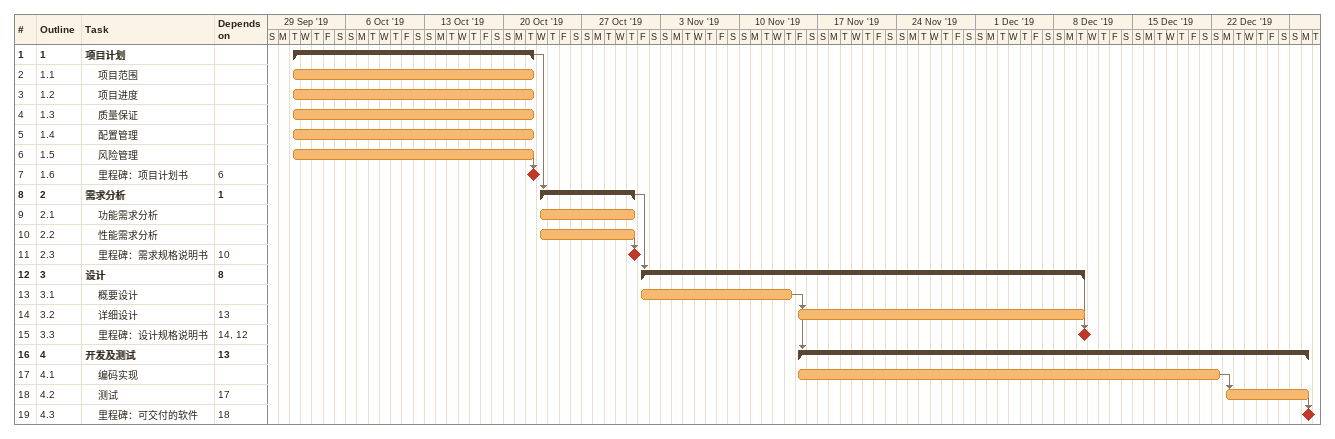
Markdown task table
| ID | WBS | Task | Start | Finish | Predecessors |
|---|---|---|---|---|---|
| 1 | 1 | **项目计划** | 2019-10-01 | 2019-10-22 |  |
| 2 | 1.1 | 项目范围 | 2019-10-01 | 2019-10-22 |  |
| 3 | 1.2 | 项目进度 | 2019-10-01 | 2019-10-22 |  |
| 4 | 1.3 | 质量保证 | 2019-10-01 | 2019-10-22 |  |
| 5 | 1.4 | 配置管理 | 2019-10-01 | 2019-10-22 |  |
| 6 | 1.5 | 风险管理 | 2019-10-01 | 2019-10-22 |  |
| 7 | 1.6 | 里程碑：项目计划书 (milestone) | 2019-10-22 | 2019-10-22 | 6 |
| 8 | 2 | **需求分析** | 2019-10-23 | 2019-10-31 | 1 |
| 9 | 2.1 | 功能需求分析 | 2019-10-23 | 2019-10-31 |  |
| 10 | 2.2 | 性能需求分析 | 2019-10-23 | 2019-10-31 |  |
| 11 | 2.3 | 里程碑：需求规格说明书 (milestone) | 2019-10-31 | 2019-10-31 | 10 |
| 12 | 3 | **设计** | 2019-11-01 | 2019-12-10 | 8 |
| 13 | 3.1 | 概要设计 | 2019-11-01 | 2019-11-14 |  |
| 14 | 3.2 | 详细设计 | 2019-11-15 | 2019-12-10 | 13 |
| 15 | 3.3 | 里程碑：设计规格说明书 (milestone) | 2019-12-10 | 2019-12-10 | 14, 12 |
| 16 | 4 | **开发及测试** | 2019-11-15 | 2019-12-30 | 13 |
| 17 | 4.1 | 编码实现 | 2019-11-15 | 2019-12-22 |  |
| 18 | 4.2 | 测试 | 2019-12-23 | 2019-12-30 | 17 |
| 19 | 4.3 | 里程碑：可交付的软件 (milestone) | 2019-12-30 | 2019-12-30 | 18 |
